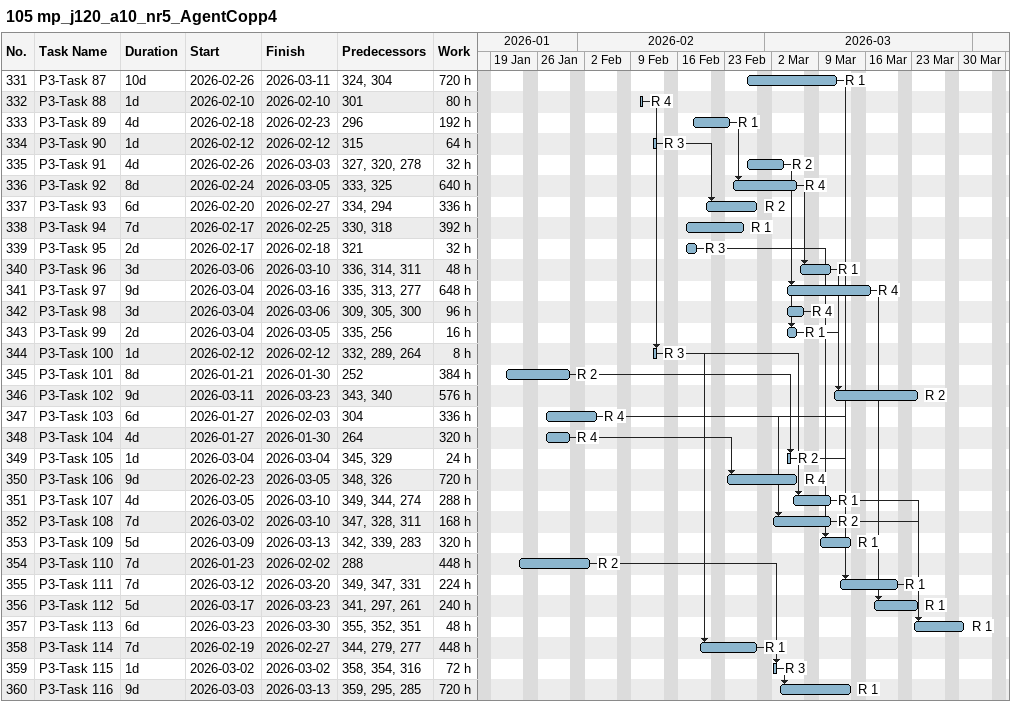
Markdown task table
105 mp_j120_a10_nr5_AgentCopp4

| ID | Task | Duration | Start | Finish | Predecessors | Resources | Work (h) |
|---|---|---|---|---|---|---|---|
| 331 | P3-Task 87 | 10d | 2026-02-26 | 2026-03-11 | 324, 304 | R 1 | 720 |
| 332 | P3-Task 88 | 1d | 2026-02-10 | 2026-02-10 | 301 | R 4 | 80 |
| 333 | P3-Task 89 | 4d | 2026-02-18 | 2026-02-23 | 296 | R 1 | 192 |
| 334 | P3-Task 90 | 1d | 2026-02-12 | 2026-02-12 | 315 | R 3 | 64 |
| 335 | P3-Task 91 | 4d | 2026-02-26 | 2026-03-03 | 327, 320, 278 | R 2 | 32 |
| 336 | P3-Task 92 | 8d | 2026-02-24 | 2026-03-05 | 333, 325 | R 4 | 640 |
| 337 | P3-Task 93 | 6d | 2026-02-20 | 2026-02-27 | 334, 294 | R 2 | 336 |
| 338 | P3-Task 94 | 7d | 2026-02-17 | 2026-02-25 | 330, 318 | R 1 | 392 |
| 339 | P3-Task 95 | 2d | 2026-02-17 | 2026-02-18 | 321 | R 3 | 32 |
| 340 | P3-Task 96 | 3d | 2026-03-06 | 2026-03-10 | 336, 314, 311 | R 1 | 48 |
| 341 | P3-Task 97 | 9d | 2026-03-04 | 2026-03-16 | 335, 313, 277 | R 4 | 648 |
| 342 | P3-Task 98 | 3d | 2026-03-04 | 2026-03-06 | 309, 305, 300 | R 4 | 96 |
| 343 | P3-Task 99 | 2d | 2026-03-04 | 2026-03-05 | 335, 256 | R 1 | 16 |
| 344 | P3-Task 100 | 1d | 2026-02-12 | 2026-02-12 | 332, 289, 264 | R 3 | 8 |
| 345 | P3-Task 101 | 8d | 2026-01-21 | 2026-01-30 | 252 | R 2 | 384 |
| 346 | P3-Task 102 | 9d | 2026-03-11 | 2026-03-23 | 343, 340 | R 2 | 576 |
| 347 | P3-Task 103 | 6d | 2026-01-27 | 2026-02-03 | 304 | R 4 | 336 |
| 348 | P3-Task 104 | 4d | 2026-01-27 | 2026-01-30 | 264 | R 4 | 320 |
| 349 | P3-Task 105 | 1d | 2026-03-04 | 2026-03-04 | 345, 329 | R 2 | 24 |
| 350 | P3-Task 106 | 9d | 2026-02-23 | 2026-03-05 | 348, 326 | R 4 | 720 |
| 351 | P3-Task 107 | 4d | 2026-03-05 | 2026-03-10 | 349, 344, 274 | R 1 | 288 |
| 352 | P3-Task 108 | 7d | 2026-03-02 | 2026-03-10 | 347, 328, 311 | R 2 | 168 |
| 353 | P3-Task 109 | 5d | 2026-03-09 | 2026-03-13 | 342, 339, 283 | R 1 | 320 |
| 354 | P3-Task 110 | 7d | 2026-01-23 | 2026-02-02 | 288 | R 2 | 448 |
| 355 | P3-Task 111 | 7d | 2026-03-12 | 2026-03-20 | 349, 347, 331 | R 1 | 224 |
| 356 | P3-Task 112 | 5d | 2026-03-17 | 2026-03-23 | 341, 297, 261 | R 1 | 240 |
| 357 | P3-Task 113 | 6d | 2026-03-23 | 2026-03-30 | 355, 352, 351 | R 1 | 48 |
| 358 | P3-Task 114 | 7d | 2026-02-19 | 2026-02-27 | 344, 279, 277 | R 1 | 448 |
| 359 | P3-Task 115 | 1d | 2026-03-02 | 2026-03-02 | 358, 354, 316 | R 3 | 72 |
| 360 | P3-Task 116 | 9d | 2026-03-03 | 2026-03-13 | 359, 295, 285 | R 1 | 720 |
